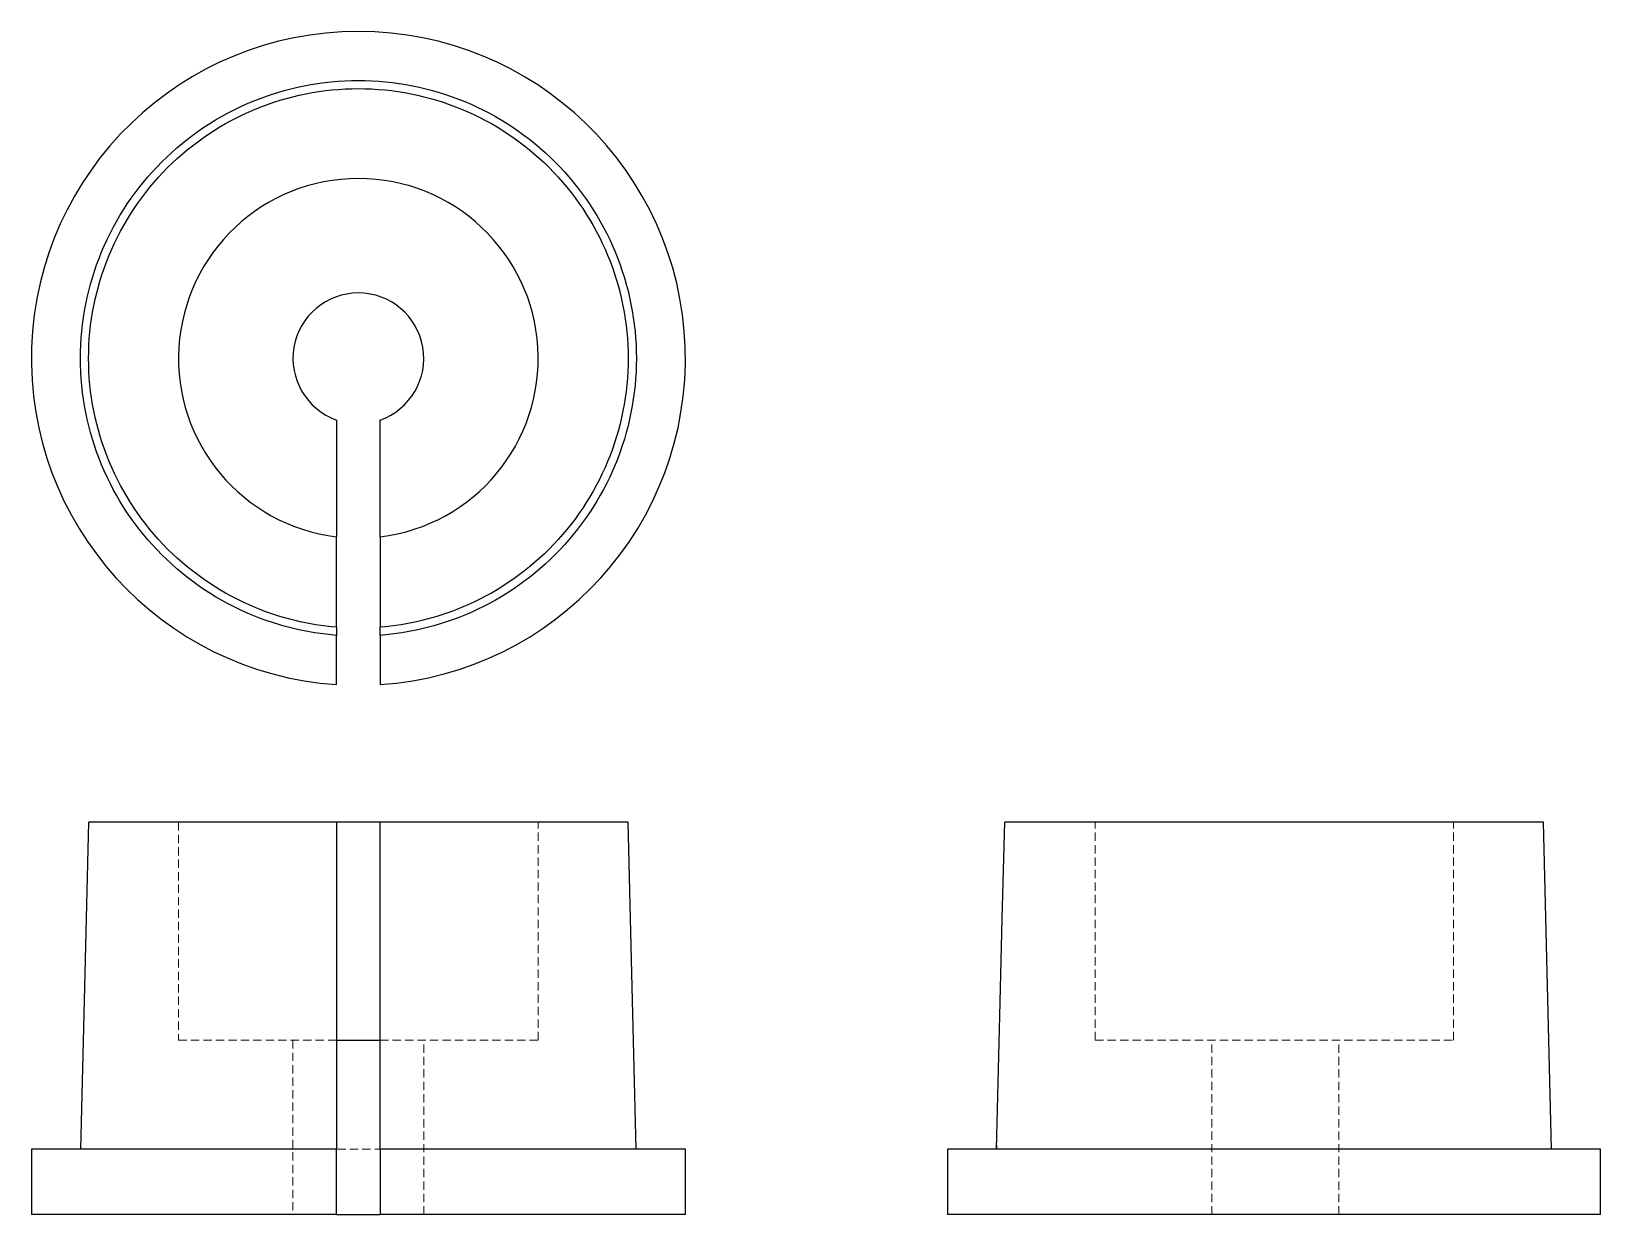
# Model space of a CAD drawing. Header units: millimetres. Extents: x 33 to 273, y 27 to 208.
import ezdxf

# ---------------------------------------------------------------- set-up
doc = ezdxf.new("R2010")
doc.units = ezdxf.units.MM
doc.linetypes.add('HIDDEN', pattern=[1.905, 1.27, -0.635])

msp = doc.modelspace()

# ---------------------------------------------------------------- linework, layer by layer
at = {"color": 7, "linetype": 'Continuous', "lineweight": 25}
for p, q in [((79.67, 148.52), (79.67, 130.65)), ((86.33, 130.65), (86.33, 148.52)), ((79.67, 116.83), (79.67, 130.65)), ((86.33, 130.65), (86.33, 116.83)), ((79.67, 108.06), (79.67, 115.58)), ((86.33, 115.58), (86.33, 108.06)), ((86.34, 87), (79.66, 87)), ((181.83, 87), (181.83, 87)), ((265.44, 37), (264.19, 87)), ((79.67, 53.67), (86.33, 53.67)), ((33, 37), (33, 27)), ((79.67, 37), (33, 37)), ((79.67, 27), (79.67, 37)), ((133, 37), (86.33, 37)), ((86.33, 37), (86.33, 27)), ((133, 27), (133, 37)), ((173.06, 37), (173.06, 27)), ((272.94, 37), (173.06, 37)), ((180.59, 37.55), (180.58, 37)), ((272.94, 27), (272.94, 37)), ((79.67, 27), (33, 27)), ((79.67, 27), (86.33, 27)), ((133, 27), (86.33, 27)), ((272.94, 27), (173.06, 27))]:
    msp.add_line(p, q, dxfattribs=at)
at = {"color": 7, "linetype": 'HIDDEN', "lineweight": 18}
for p, q in [((79.67, 108.06), (79.67, 115.95)), ((86.33, 115.83), (86.33, 108.06)), ((55.5, 87), (55.5, 53.67)), ((79.66, 87), (76.25, 87)), ((90, 87), (86.34, 87)), ((110.5, 53.67), (110.5, 87)), ((195.65, 87), (181.83, 87)), ((181.83, 87), (195.65, 87)), ((195.65, 53.67), (195.65, 87)), ((250.44, 53.67), (250.44, 87)), ((55.5, 53.67), (79.67, 53.67)), ((73, 53.67), (73, 27)), ((86.33, 53.67), (110.5, 53.67)), ((93, 27), (93, 53.67)), ((195.65, 53.67), (250.44, 53.67)), ((213.52, 27), (213.52, 53.67)), ((232.94, 27), (232.94, 53.67))]:
    msp.add_line(p, q, dxfattribs=at)
at = {"color": 7, "linetype": 'Continuous', "lineweight": 25, "flags": 128}
for points in [[(79.67, 116.83), (79.67, 116.57), (79.67, 116.32), (79.67, 115.95), (79.67, 115.58)], [(86.33, 115.58), (86.33, 115.83), (86.33, 116.09), (86.33, 116.46), (86.33, 116.83)], [(41.75, 87), (41.12, 61.85), (40.5, 37)], [(79.67, 87), (79.67, 76.79), (79.67, 66.58), (79.67, 51.79), (79.67, 37)], [(86.33, 37), (86.33, 47.21), (86.33, 57.42), (86.33, 72.21), (86.33, 87)], [(125.5, 37), (124.88, 61.85), (124.25, 87)], [(180.58, 37), (180.83, 47.21), (181.09, 57.42), (181.46, 72.21), (181.83, 87)]]:
    msp.add_lwpolyline(points, dxfattribs=at)
at = {"color": 7, "linetype": 'Continuous', "lineweight": 25}
for radius, start, end in [(50, 273.8226, 266.1774), (27.5, 276.9621, 263.0379), (10, 289.4712, 250.5288)]:
    msp.add_arc((83, 157.94), radius, start, end, dxfattribs=at)
for points, knots in [([(79.67, 115.58), (75.23, 115.93), (65.37, 118.29), (52.16, 127.11), (42.71, 141.26), (39.39, 157.94), (42.71, 174.63), (52.16, 188.78), (66.31, 198.23), (77.44, 200.44), (83, 200.44), (88.56, 200.44), (99.69, 198.23), (113.84, 188.78), (123.29, 174.63), (126.61, 157.94), (123.29, 141.26), (113.84, 127.11), (100.63, 118.29), (90.77, 115.93), (86.33, 115.58)], [0.5124965, 0.5124965, 0.5124965, 0.5124965, 0.5625, 0.625, 0.6875, 0.75, 0.8125, 0.875, 0.9375, 1, 1, 1, 1.0625, 1.125, 1.1875, 1.25, 1.3125, 1.375, 1.4375, 1.4875035, 1.4875035, 1.4875035, 1.4875035]), ([(79.67, 116.83), (75.39, 117.18), (65.86, 119.47), (53.07, 128.02), (43.9, 141.75), (40.67, 157.94), (43.9, 174.14), (53.07, 187.87), (66.8, 197.05), (77.6, 199.19), (83, 199.19), (88.4, 199.19), (99.2, 197.05), (112.93, 187.87), (122.1, 174.14), (125.33, 157.94), (122.1, 141.75), (112.93, 128.02), (100.14, 119.47), (90.61, 117.18), (86.33, 116.83)], [0.512876, 0.512876, 0.512876, 0.512876, 0.5625, 0.625, 0.6875, 0.75, 0.8125, 0.875, 0.9375, 1, 1, 1, 1.0625, 1.125, 1.1875, 1.25, 1.3125, 1.375, 1.4375, 1.487124, 1.487124, 1.487124, 1.487124]), ([(79.67, 87), (78.53, 87), (76.25, 87), (72.86, 87), (69.5, 87), (66.24, 87), (63.13, 87), (60.17, 87), (57.33, 87), (54.68, 87), (52.26, 87), (50.05, 87), (48.06, 87), (46.32, 87), (44.85, 87), (43.66, 87), (42.74, 87), (42.11, 87), (41.78, 87), (41.78, 87), (41.78, 87)], [0, 0, 0, 0, 0.055868, 0.111736, 0.169221, 0.226705, 0.282575, 0.338446, 0.395934, 0.453421, 0.509328, 0.565236, 0.622773, 0.680309, 0.736151, 0.791993, 0.849466, 0.906939, 0.962718, 1, 1, 1, 1]), ([(124.22, 87), (124.23, 87), (124.26, 87), (124.02, 87), (123.49, 87), (122.67, 87), (121.56, 87), (120.17, 87), (118.53, 87), (116.64, 87), (114.49, 87), (112.12, 87), (109.55, 87), (106.8, 87), (103.86, 87), (100.69, 87), (97.34, 87), (93.79, 87), (90.12, 87), (87.59, 87), (86.33, 87)], [0, 0, 0, 0, 0.0195146, 0.0768767, 0.1326398, 0.1884028, 0.2457779, 0.3031521, 0.3589623, 0.414773, 0.4721946, 0.5296147, 0.5855002, 0.6413869, 0.6988946, 0.7564016, 0.8162904, 0.8761804, 0.9380904, 1, 1, 1, 1]), ([(264.19, 87), (264.19, 87), (262.05, 87), (252.87, 87), (239.14, 87), (222.94, 87), (206.75, 87), (193.02, 87), (184.47, 87), (182.18, 87), (181.83, 87)], [0.512876, 0.512876, 0.512876, 0.512876, 0.575376, 0.637876, 0.700376, 0.762876, 0.825376, 0.887876, 0.950376, 1, 1, 1, 1])]:
    msp.add_open_spline(points, degree=3, knots=knots, dxfattribs=at)
at = {"color": 7, "linetype": 'HIDDEN', "lineweight": 18}
msp.add_open_spline([(79.79, 37), (80.86, 37), (83, 37), (85.14, 37), (86.21, 37)], degree=3, knots=[0, 0, 0, 0, 0.500052, 1, 1, 1, 1], dxfattribs=at)

doc.saveas('drawing.dxf')
